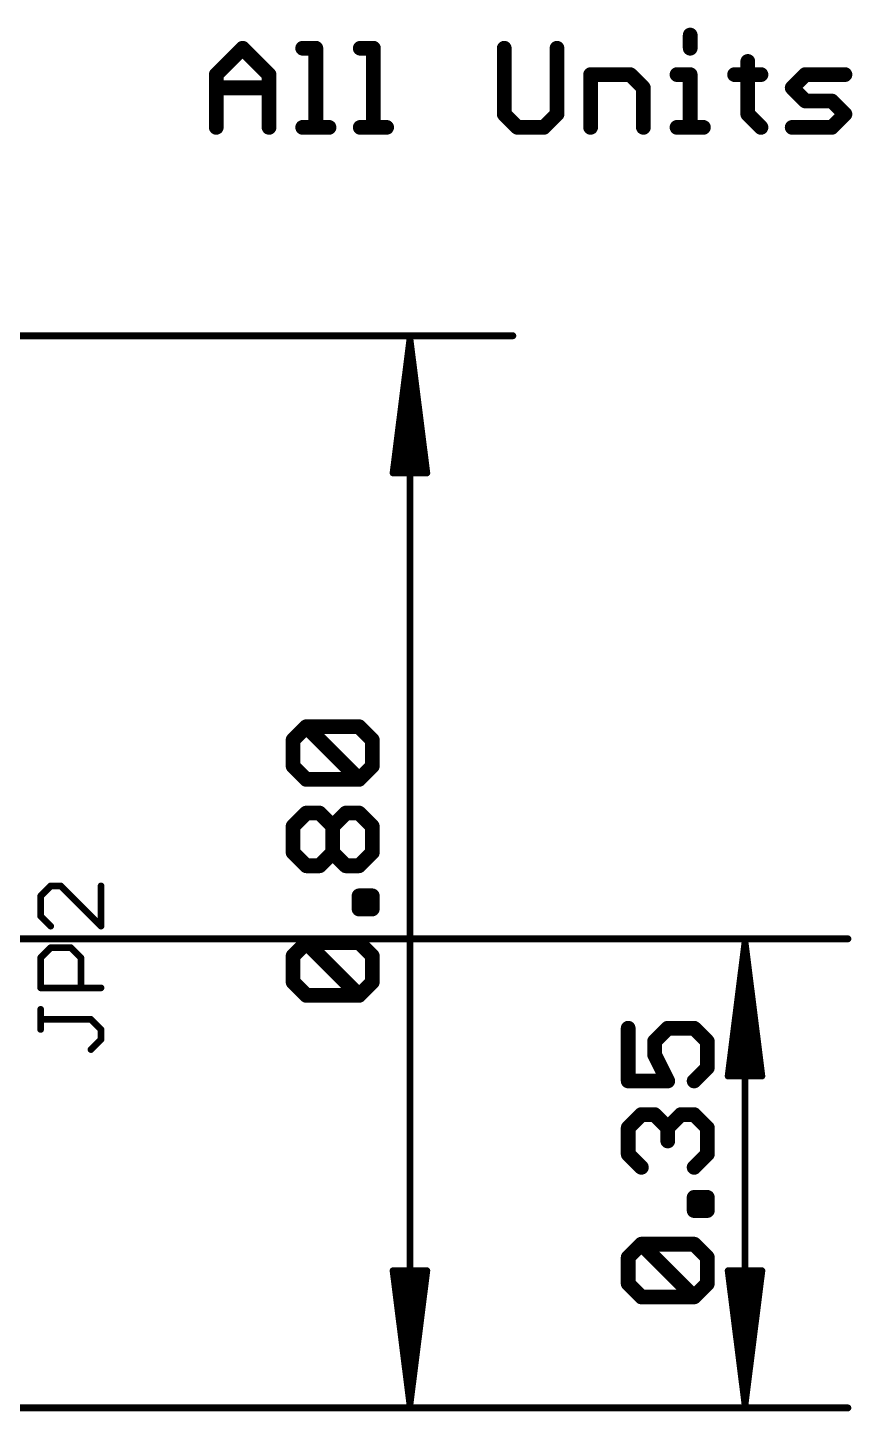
# Model space of a CAD drawing. Extents: x -33 to 74, y -15 to 28.
# Drawn here: x 20.7 to 36.32, y -0.07 to 26.16 of the extents above; entities that cross this region are included whole.
import ezdxf

# ---------------------------------------------------------------- set-up
doc = ezdxf.new("R2010")
doc.units = 0
doc.layers.add('25', color=253, linetype='CONTINUOUS')
doc.layers.add('47', color=253, linetype='CONTINUOUS')

msp = doc.modelspace()

# ---------------------------------------------------------------- linework, layer by layer
at = {"layer": '25', "const_width": 0.127}
for points in [[(21.132, 9.8929), (20.9413, 9.7023)], [(20.9413, 9.7023), (20.9413, 9.321)], [(21.3226, 9.8929), (21.132, 9.8929)], [(22.0853, 9.1303), (21.3226, 9.8929)], [(22.0853, 9.8929), (22.0853, 9.1303)], [(20.9413, 9.321), (21.132, 9.1303)], [(20.9413, 8.5329), (21.132, 8.7236)], [(21.132, 8.7236), (21.5133, 8.7236)], [(21.5133, 8.7236), (21.704, 8.5329)], [(20.9413, 7.9609), (20.9413, 8.5329)], [(21.704, 8.5329), (21.704, 7.9609)], [(22.0853, 7.9609), (20.9413, 7.9609)], [(20.9413, 7.1728), (20.9413, 7.5542)], [(21.8946, 7.3635), (20.9413, 7.3635)], [(22.0853, 7.1728), (21.8946, 7.3635)], [(22.0853, 6.9822), (22.0853, 7.1728)], [(21.8946, 6.7915), (22.0853, 6.9822)]]:
    msp.add_lwpolyline(points, dxfattribs=at)
at = {"layer": '25', "const_width": 0.0635}
for points in [[(20.9731, 9.7023, 1), (20.9096, 9.7023)], [(20.9189, 9.7247, 1), (20.9638, 9.6798)], [(21.132, 9.9247, 1), (21.132, 9.8612)], [(21.1544, 9.8705, 1), (21.1095, 9.9154)], [(21.3451, 9.9154, 1), (21.3002, 9.8705)], [(21.3226, 9.8612, 1), (21.3226, 9.9247)], [(22.117, 9.8929, 1), (22.0536, 9.8929)], [(20.9638, 9.3434, 1), (20.9189, 9.2985)], [(20.9096, 9.321, 1), (20.9731, 9.321)], [(21.1095, 9.1078, 1), (21.1544, 9.1527)], [(22.0628, 9.1078, 1), (22.1078, 9.1527)], [(22.0536, 9.1303, 1), (22.117, 9.1303)], [(21.132, 8.7553, 1), (21.132, 8.6918)], [(21.1544, 8.7011, 1), (21.1095, 8.746)], [(21.5358, 8.746, 1), (21.4909, 8.7011)], [(21.5133, 8.6918, 1), (21.5133, 8.7553)], [(20.9731, 8.5329, 1), (20.9096, 8.5329)], [(20.9189, 8.5553, 1), (20.9638, 8.5104)], [(21.7357, 8.5329, 1), (21.6722, 8.5329)], [(21.6815, 8.5104, 1), (21.7264, 8.5553)], [(20.9413, 7.9927, 1), (20.9413, 7.9292)], [(20.9096, 7.9609, 1), (20.9731, 7.9609)], [(21.6722, 7.9609, 1), (21.7357, 7.9609)], [(22.0853, 7.9292, 1), (22.0853, 7.9927)], [(20.9731, 7.5542, 1), (20.9096, 7.5542)], [(20.9413, 7.3952, 1), (20.9413, 7.3317)], [(21.9171, 7.3859, 1), (21.8722, 7.341)], [(21.8946, 7.3317, 1), (21.8946, 7.3952)], [(20.9096, 7.1728, 1), (20.9731, 7.1728)], [(22.117, 7.1728, 1), (22.0536, 7.1728)], [(22.0628, 7.1504, 1), (22.1078, 7.1953)], [(21.8722, 6.814, 1), (21.9171, 6.7691)], [(22.0536, 6.9822, 1), (22.117, 6.9822)], [(22.1078, 6.9597, 1), (22.0628, 7.0046)]]:
    msp.add_lwpolyline(points, format="xyb", dxfattribs=at)
at = {"layer": '47'}
for points, const_width in [([(33.321, 26.0196, 1), (33.1813, 26.0196)], 0.1397), ([(24.8191, 25.819, 1), (24.7203, 25.7202)], 0.1397), ([(24.8191, 25.7202, 1), (24.7203, 25.819)], 0.1397), ([(25.9069, 25.8394, 1), (25.9069, 25.6997)], 0.1397), ([(26.2267, 25.7696, 1), (26.087, 25.7696)], 0.1397), ([(26.1568, 25.6997, 1), (26.1568, 25.8394)], 0.1397), ([(26.9983, 25.8394, 1), (26.9983, 25.6997)], 0.1397), ([(27.3181, 25.7696, 1), (27.1784, 25.7696)], 0.1397), ([(27.2483, 25.6997, 1), (27.2483, 25.8394)], 0.1397), ([(29.7967, 25.7696, 1), (29.657, 25.7696)], 0.1397), ([(30.7967, 25.7696, 1), (30.657, 25.7696)], 0.1397), ([(33.1813, 25.7696, 1), (33.321, 25.7696)], 0.1397), ([(34.4125, 25.5196, 1), (34.2728, 25.5196)], 0.1397), ([(24.2203, 25.319, 1), (24.3191, 25.2202)], 0.1397), ([(24.3395, 25.2696, 1), (24.1999, 25.2696)], 0.1397), ([(25.3395, 25.2696, 1), (25.1998, 25.2696)], 0.1397), ([(25.2202, 25.2202, 1), (25.319, 25.319)], 0.1397), ([(31.4339, 25.2696, 1), (31.2942, 25.2696)], 0.1397), ([(31.364, 25.3395, 1), (31.364, 25.1998)], 0.1397), ([(32.1634, 25.319, 1), (32.0646, 25.2202)], 0.1397), ([(32.114, 25.1998, 1), (32.114, 25.3395)], 0.1397), ([(33.0012, 25.3395, 1), (33.0012, 25.1998)], 0.1397), ([(33.321, 25.2696, 1), (33.1813, 25.2696)], 0.1397), ([(33.2512, 25.1998, 1), (33.2512, 25.3395)], 0.1397), ([(34.0926, 25.3395, 1), (34.0926, 25.1998)], 0.1397), ([(34.5926, 25.1998, 1), (34.5926, 25.3395)], 0.1397), ([(35.4341, 25.3395, 1), (35.4341, 25.1998)], 0.1397), ([(35.4834, 25.2202, 1), (35.3847, 25.319)], 0.1397), ([(36.184, 25.1998, 1), (36.184, 25.3395)], 0.1397), ([(24.2697, 25.0895, 1), (24.2697, 24.9498)], 0.1397), ([(25.2696, 24.9498, 1), (25.2696, 25.0895)], 0.1397), ([(32.4338, 25.0196, 1), (32.2941, 25.0196)], 0.1397), ([(32.3146, 24.9702, 1), (32.4134, 25.069)], 0.1397), ([(35.2335, 25.069, 1), (35.1347, 24.9702)], 0.1397), ([(35.1347, 25.069, 1), (35.2335, 24.9702)], 0.1397), ([(29.7763, 24.5691, 1), (29.6775, 24.4703)], 0.1397), ([(30.7762, 24.4703, 1), (30.6774, 24.5691)], 0.1397), ([(34.392, 24.5691, 1), (34.2932, 24.4703)], 0.1397), ([(35.4341, 24.8395, 1), (35.4341, 24.6998)], 0.1397), ([(35.3847, 24.7203, 1), (35.4834, 24.8191)], 0.1397), ([(35.9834, 24.8191, 1), (35.8846, 24.7203)], 0.1397), ([(35.934, 24.6998, 1), (35.934, 24.8395)], 0.1397), ([(36.2334, 24.4703, 1), (36.1346, 24.5691)], 0.1397), ([(25.9069, 24.3395, 1), (25.9069, 24.1999)], 0.1397), ([(26.4068, 24.1999, 1), (26.4068, 24.3395)], 0.1397), ([(26.9983, 24.3395, 1), (26.9983, 24.1999)], 0.1397), ([(27.4983, 24.1999, 1), (27.4983, 24.3395)], 0.1397), ([(29.657, 24.5197, 1), (29.7967, 24.5197)], 0.1397), ([(29.9769, 24.3395, 1), (29.9769, 24.1999)], 0.1397), ([(29.9275, 24.2203, 1), (30.0263, 24.3191)], 0.1397), ([(30.4274, 24.3191, 1), (30.5262, 24.2203)], 0.1397), ([(30.4768, 24.1999, 1), (30.4768, 24.3395)], 0.1397), ([(30.657, 24.5197, 1), (30.7967, 24.5197)], 0.1397), ([(33.0012, 24.3395, 1), (33.0012, 24.1999)], 0.1397), ([(33.5012, 24.1999, 1), (33.5012, 24.3395)], 0.1397), ([(34.2728, 24.5197, 1), (34.4125, 24.5197)], 0.1397), ([(34.5432, 24.2203, 1), (34.642, 24.3191)], 0.1397), ([(35.1841, 24.3395, 1), (35.1841, 24.1999)], 0.1397), ([(35.8846, 24.3191, 1), (35.9834, 24.2203)], 0.1397), ([(35.934, 24.1999, 1), (35.934, 24.3395)], 0.1397), ([(36.1346, 24.4703, 1), (36.2334, 24.5691)], 0.1397), ([(24.1999, 24.2697, 1), (24.3395, 24.2697)], 0.1397), ([(25.1998, 24.2697, 1), (25.3395, 24.2697)], 0.1397), ([(26.087, 24.2697, 1), (26.2267, 24.2697)], 0.1397), ([(27.1784, 24.2697, 1), (27.3181, 24.2697)], 0.1397), ([(31.2942, 24.2697, 1), (31.4339, 24.2697)], 0.1397), ([(32.2941, 24.2697, 1), (32.4338, 24.2697)], 0.1397), ([(33.1813, 24.2697, 1), (33.321, 24.2697)], 0.1397), ([(27.9725, 20.255, 1), (27.9075, 20.255)], 0.065), ([(27.9722, 20.2591, 1), (27.9078, 20.2509)], 0.065), ([(27.9725, 20.2533, 1), (27.9075, 20.2567)], 0.065), ([(27.9725, 20.2567, 1), (27.9075, 20.2533)], 0.065), ([(27.9723, 20.2583, 1), (27.9077, 20.2517)], 0.065), ([(27.9723, 20.2517, 1), (27.9077, 20.2583)], 0.065), ([(27.9722, 20.2509, 1), (27.9078, 20.2591)], 0.065), ([(29.89, 20.2875, 1), (29.89, 20.3525)], 0.065), ([(27.5885, 17.7241, 1), (27.653, 17.7159)], 0.065), ([(27.6208, 17.7525, 1), (27.6208, 17.6875)], 0.065), ([(27.6477, 17.7233, 1), (27.7123, 17.7167)], 0.065), ([(27.7775, 17.7217, 1), (27.8425, 17.7183)], 0.065), ([(28.0375, 17.7183, 1), (28.1025, 17.7217)], 0.065), ([(28.1677, 17.7167, 1), (28.2323, 17.7233)], 0.065), ([(28.227, 17.7159, 1), (28.2915, 17.7241)], 0.065), ([(28.2592, 17.6875, 1), (28.2592, 17.7525)], 0.065), ([(25.9759, 12.981, 1), (25.9759, 12.8413)], 0.1397), ([(26.0253, 12.9605, 1), (25.9265, 12.8617)], 0.1397), ([(26.0253, 12.8617, 1), (25.9265, 12.9605)], 0.1397), ([(27.0252, 12.9605, 1), (26.9264, 12.8617)], 0.1397), ([(26.9758, 12.8413, 1), (26.9758, 12.981)], 0.1397), ([(25.7958, 12.6611, 1), (25.6561, 12.6611)], 0.1397), ([(25.6765, 12.7105, 1), (25.7753, 12.6117)], 0.1397), ([(27.2956, 12.6611, 1), (27.156, 12.6611)], 0.1397), ([(27.1764, 12.6117, 1), (27.2752, 12.7105)], 0.1397), ([(25.7753, 12.2106, 1), (25.6765, 12.1118)], 0.1397), ([(25.6561, 12.1612, 1), (25.7958, 12.1612)], 0.1397), ([(27.156, 12.1612, 1), (27.2956, 12.1612)], 0.1397), ([(27.2752, 12.1118, 1), (27.1764, 12.2106)], 0.1397), ([(25.9759, 11.9811, 1), (25.9759, 11.8414)], 0.1397), ([(25.9265, 11.8618, 1), (26.0253, 11.9606)], 0.1397), ([(26.9264, 11.9606, 1), (27.0252, 11.8618)], 0.1397), ([(26.9264, 11.8618, 1), (27.0252, 11.9606)], 0.1397), ([(26.9758, 11.8414, 1), (26.9758, 11.9811)], 0.1397), ([(25.9759, 11.3438, 1), (25.9759, 11.2041)], 0.1397), ([(26.0253, 11.2246, 1), (25.9265, 11.3234)], 0.1397), ([(26.2753, 11.3234, 1), (26.1765, 11.2246)], 0.1397), ([(26.2259, 11.2041, 1), (26.2259, 11.3438)], 0.1397), ([(26.7258, 11.3438, 1), (26.7258, 11.2041)], 0.1397), ([(26.7752, 11.2246, 1), (26.6764, 11.3234)], 0.1397), ([(27.0252, 11.3234, 1), (26.9264, 11.2246)], 0.1397), ([(26.9758, 11.2041, 1), (26.9758, 11.3438)], 0.1397), ([(25.7958, 11.024, 1), (25.6561, 11.024)], 0.1397), ([(25.6765, 11.0734, 1), (25.7753, 10.9746)], 0.1397), ([(26.5457, 11.024, 1), (26.406, 11.024)], 0.1397), ([(26.4265, 11.0734, 1), (26.5253, 10.9746)], 0.1397), ([(26.4265, 10.9746, 1), (26.5253, 11.0734)], 0.1397), ([(27.2956, 11.024, 1), (27.156, 11.024)], 0.1397), ([(27.1764, 10.9746, 1), (27.2752, 11.0734)], 0.1397), ([(25.7753, 10.5734, 1), (25.6765, 10.4746)], 0.1397), ([(25.6561, 10.524, 1), (25.7958, 10.524)], 0.1397), ([(26.406, 10.524, 1), (26.5457, 10.524)], 0.1397), ([(26.5253, 10.5734, 1), (26.4265, 10.4746)], 0.1397), ([(26.5253, 10.4746, 1), (26.4265, 10.5734)], 0.1397), ([(27.156, 10.524, 1), (27.2956, 10.524)], 0.1397), ([(27.2752, 10.4746, 1), (27.1764, 10.5734)], 0.1397), ([(25.9759, 10.3439, 1), (25.9759, 10.2042)], 0.1397), ([(25.9265, 10.2247, 1), (26.0253, 10.3234)], 0.1397), ([(26.1765, 10.3234, 1), (26.2753, 10.2247)], 0.1397), ([(26.2259, 10.2042, 1), (26.2259, 10.3439)], 0.1397), ([(26.7258, 10.3439, 1), (26.7258, 10.2042)], 0.1397), ([(26.6764, 10.2247, 1), (26.7752, 10.3234)], 0.1397), ([(26.9264, 10.3234, 1), (27.0252, 10.2247)], 0.1397), ([(26.9758, 10.2042, 1), (26.9758, 10.3439)], 0.1397), ([(27.0457, 9.7054, 1), (26.906, 9.7054)], 0.1397), ([(26.9758, 9.7753, 1), (26.9758, 9.6356)], 0.1397), ([(27.2956, 9.7054, 1), (27.156, 9.7054)], 0.1397), ([(27.2258, 9.6356, 1), (27.2258, 9.7753)], 0.1397), ([(26.9758, 9.5253, 1), (26.9758, 9.3856)], 0.1397), ([(26.906, 9.4555, 1), (27.0457, 9.4555)], 0.1397), ([(27.156, 9.4555, 1), (27.2956, 9.4555)], 0.1397), ([(27.2258, 9.3856, 1), (27.2258, 9.5253)], 0.1397), ([(25.9759, 8.8881, 1), (25.9759, 8.7484)], 0.1397), ([(26.0253, 8.8676, 1), (25.9265, 8.7688)], 0.1397), ([(26.0253, 8.7688, 1), (25.9265, 8.8676)], 0.1397), ([(27.0252, 8.8676, 1), (26.9264, 8.7688)], 0.1397), ([(26.9758, 8.7484, 1), (26.9758, 8.8881)], 0.1397), ([(36.24, 8.8575, 1), (36.24, 8.9225)], 0.065), ([(25.7958, 8.5683, 1), (25.6561, 8.5683)], 0.1397), ([(25.6765, 8.6176, 1), (25.7753, 8.5189)], 0.1397), ([(27.2956, 8.5683, 1), (27.156, 8.5683)], 0.1397), ([(27.1764, 8.5189, 1), (27.2752, 8.6176)], 0.1397), ([(34.3225, 8.825, 1), (34.2575, 8.825)], 0.065), ([(34.3222, 8.8291, 1), (34.2578, 8.8209)], 0.065), ([(34.3225, 8.8233, 1), (34.2575, 8.8267)], 0.065), ([(34.3225, 8.8267, 1), (34.2575, 8.8233)], 0.065), ([(34.3223, 8.8283, 1), (34.2577, 8.8217)], 0.065), ([(34.3223, 8.8217, 1), (34.2577, 8.8283)], 0.065), ([(34.3222, 8.8209, 1), (34.2578, 8.8291)], 0.065), ([(25.7753, 8.1177, 1), (25.6765, 8.0189)], 0.1397), ([(25.6561, 8.0683, 1), (25.7958, 8.0683)], 0.1397), ([(27.156, 8.0683, 1), (27.2956, 8.0683)], 0.1397), ([(27.2752, 8.0189, 1), (27.1764, 8.1177)], 0.1397), ([(25.9759, 7.8882, 1), (25.9759, 7.7485)], 0.1397), ([(25.9265, 7.7689, 1), (26.0253, 7.8677)], 0.1397), ([(26.9264, 7.8677, 1), (27.0252, 7.7689)], 0.1397), ([(26.9264, 7.7689, 1), (27.0252, 7.8677)], 0.1397), ([(26.9758, 7.7485, 1), (26.9758, 7.8882)], 0.1397), ([(32.1458, 7.1961, 1), (32.0061, 7.1961)], 0.1397), ([(32.6457, 6.9461, 1), (32.506, 6.9461)], 0.1397), ([(32.8259, 7.266, 1), (32.8259, 7.1263)], 0.1397), ([(32.8753, 7.1467, 1), (32.7765, 7.2455)], 0.1397), ([(33.3752, 7.2455, 1), (33.2764, 7.1467)], 0.1397), ([(33.3258, 7.1263, 1), (33.3258, 7.266)], 0.1397), ([(33.6457, 6.9461, 1), (33.5059, 6.9461)], 0.1397), ([(32.5265, 6.9955, 1), (32.6253, 6.8967)], 0.1397), ([(32.6384, 6.7274, 1), (32.5134, 6.6649)], 0.1397), ([(33.5264, 6.8967, 1), (33.6252, 6.9955)], 0.1397), ([(32.506, 6.6962, 1), (32.6457, 6.6962)], 0.1397), ([(33.6252, 6.3968, 1), (33.5264, 6.4956)], 0.1397), ([(32.0759, 6.266, 1), (32.0759, 6.1264)], 0.1397), ([(32.7634, 6.165, 1), (32.8883, 6.2274)], 0.1397), ([(32.8259, 6.1264, 1), (32.8259, 6.266)], 0.1397), ([(33.2764, 6.2456, 1), (33.3752, 6.1468)], 0.1397), ([(33.5059, 6.4462, 1), (33.6457, 6.4462)], 0.1397), ([(33.9385, 6.2941, 1), (34.003, 6.2859)], 0.065), ([(33.9708, 6.3225, 1), (33.9708, 6.2575)], 0.065), ([(33.9977, 6.2933, 1), (34.0623, 6.2867)], 0.065), ([(34.1275, 6.2917, 1), (34.1925, 6.2883)], 0.065), ([(34.3875, 6.2883, 1), (34.4525, 6.2917)], 0.065), ([(34.5177, 6.2867, 1), (34.5823, 6.2933)], 0.065), ([(34.577, 6.2859, 1), (34.6415, 6.2941)], 0.065), ([(34.6092, 6.2575, 1), (34.6092, 6.3225)], 0.065), ([(32.0061, 6.1962, 1), (32.1458, 6.1962)], 0.1397), ([(32.3259, 5.6288, 1), (32.3259, 5.4891)], 0.1397), ([(32.3753, 5.5096, 1), (32.2765, 5.6084)], 0.1397), ([(32.6253, 5.6084, 1), (32.5265, 5.5096)], 0.1397), ([(32.5759, 5.4891, 1), (32.5759, 5.6288)], 0.1397), ([(33.0758, 5.6288, 1), (33.0758, 5.4891)], 0.1397), ([(33.1252, 5.5096, 1), (33.0264, 5.6084)], 0.1397), ([(33.3752, 5.6084, 1), (33.2764, 5.5096)], 0.1397), ([(33.3258, 5.4891, 1), (33.3258, 5.6288)], 0.1397), ([(32.0265, 5.3584, 1), (32.1253, 5.2596)], 0.1397), ([(32.1458, 5.309, 1), (32.0061, 5.309)], 0.1397), ([(32.8957, 5.309, 1), (32.756, 5.309)], 0.1397), ([(32.7765, 5.3584, 1), (32.8753, 5.2596)], 0.1397), ([(32.7765, 5.2596, 1), (32.8753, 5.3584)], 0.1397), ([(33.6457, 5.309, 1), (33.5059, 5.309)], 0.1397), ([(33.5264, 5.2596, 1), (33.6252, 5.3584)], 0.1397), ([(32.756, 5.059, 1), (32.8957, 5.059)], 0.1397), ([(32.1253, 4.8584, 1), (32.0265, 4.7596)], 0.1397), ([(32.0061, 4.809, 1), (32.1458, 4.809)], 0.1397), ([(33.5059, 4.809, 1), (33.6457, 4.809)], 0.1397), ([(33.6252, 4.7596, 1), (33.5264, 4.8584)], 0.1397), ([(32.2765, 4.5097, 1), (32.3753, 4.6084)], 0.1397), ([(33.2764, 4.6084, 1), (33.3752, 4.5097)], 0.1397), ([(33.3957, 3.9904, 1), (33.256, 3.9904)], 0.1397), ([(33.3258, 4.0603, 1), (33.3258, 3.9206)], 0.1397), ([(33.6457, 3.9904, 1), (33.5059, 3.9904)], 0.1397), ([(33.5758, 3.9206, 1), (33.5758, 4.0603)], 0.1397), ([(33.3258, 3.8103, 1), (33.3258, 3.6706)], 0.1397), ([(33.256, 3.7405, 1), (33.3957, 3.7405)], 0.1397), ([(33.5059, 3.7405, 1), (33.6457, 3.7405)], 0.1397), ([(33.5758, 3.6706, 1), (33.5758, 3.8103)], 0.1397), ([(32.3259, 3.1731, 1), (32.3259, 3.0334)], 0.1397), ([(32.3753, 3.1526, 1), (32.2765, 3.0538)], 0.1397), ([(32.3753, 3.0538, 1), (32.2765, 3.1526)], 0.1397), ([(33.3752, 3.1526, 1), (33.2764, 3.0538)], 0.1397), ([(33.3258, 3.0334, 1), (33.3258, 3.1731)], 0.1397), ([(32.0265, 2.9026, 1), (32.1253, 2.8039)], 0.1397), ([(32.1458, 2.8533, 1), (32.0061, 2.8533)], 0.1397), ([(33.6457, 2.8533, 1), (33.5059, 2.8533)], 0.1397), ([(33.5264, 2.8039, 1), (33.6252, 2.9026)], 0.1397), ([(27.653, 2.6041, 1), (27.5885, 2.5959)], 0.065), ([(27.6208, 2.6325, 1), (27.6208, 2.5675)], 0.065), ([(27.7123, 2.6033, 1), (27.6477, 2.5967)], 0.065), ([(27.8425, 2.6017, 1), (27.7775, 2.5983)], 0.065), ([(28.1025, 2.5983, 1), (28.0375, 2.6017)], 0.065), ([(28.2323, 2.5967, 1), (28.1677, 2.6033)], 0.065), ([(28.2915, 2.5959, 1), (28.227, 2.6041)], 0.065), ([(28.2592, 2.5675, 1), (28.2592, 2.6325)], 0.065), ([(34.003, 2.6041, 1), (33.9385, 2.5959)], 0.065), ([(33.9708, 2.6325, 1), (33.9708, 2.5675)], 0.065), ([(34.0623, 2.6033, 1), (33.9977, 2.5967)], 0.065), ([(34.1925, 2.6017, 1), (34.1275, 2.5983)], 0.065), ([(34.4525, 2.5983, 1), (34.3875, 2.6017)], 0.065), ([(34.5823, 2.5967, 1), (34.5177, 2.6033)], 0.065), ([(34.6415, 2.5959, 1), (34.577, 2.6041)], 0.065), ([(34.6092, 2.5675, 1), (34.6092, 2.6325)], 0.065), ([(32.1253, 2.4027, 1), (32.0265, 2.3039)], 0.1397), ([(32.0061, 2.3533, 1), (32.1458, 2.3533)], 0.1397), ([(33.5059, 2.3533, 1), (33.6457, 2.3533)], 0.1397), ([(33.6252, 2.3039, 1), (33.5264, 2.4027)], 0.1397), ([(32.3259, 2.1732, 1), (32.3259, 2.0335)], 0.1397), ([(32.2765, 2.0539, 1), (32.3753, 2.1527)], 0.1397), ([(33.2764, 2.1527, 1), (33.3752, 2.0539)], 0.1397), ([(33.2764, 2.0539, 1), (33.3752, 2.1527)], 0.1397), ([(33.3258, 2.0335, 1), (33.3258, 2.1732)], 0.1397), ([(27.9078, 0.0691, 1), (27.9722, 0.0609)], 0.065), ([(27.9077, 0.0683, 1), (27.9723, 0.0617)], 0.065), ([(27.9075, 0.0633, 1), (27.9725, 0.0667)], 0.065), ([(27.9075, 0.0667, 1), (27.9725, 0.0633)], 0.065), ([(27.9075, 0.065, 1), (27.9725, 0.065)], 0.065), ([(27.9077, 0.0617, 1), (27.9723, 0.0683)], 0.065), ([(27.9078, 0.0609, 1), (27.9722, 0.0691)], 0.065), ([(29.89, -0.0325, 1), (29.89, 0.0325)], 0.065), ([(34.2578, 0.0691, 1), (34.3222, 0.0609)], 0.065), ([(34.2577, 0.0683, 1), (34.3223, 0.0617)], 0.065), ([(34.2575, 0.0633, 1), (34.3225, 0.0667)], 0.065), ([(34.2575, 0.0667, 1), (34.3225, 0.0633)], 0.065), ([(34.2575, 0.065, 1), (34.3225, 0.065)], 0.065), ([(34.2577, 0.0617, 1), (34.3223, 0.0683)], 0.065), ([(34.2578, 0.0609, 1), (34.3222, 0.0691)], 0.065), ([(36.24, -0.0325, 1), (36.24, 0.0325)], 0.065)]:
    msp.add_lwpolyline(points, format="xyb", dxfattribs=dict(at, const_width=const_width))
for points, const_width in [([(33.2512, 26.0196), (33.2512, 25.7696)], 0.2794), ([(24.2697, 25.2696), (24.7697, 25.7696)], 0.2794), ([(24.7697, 25.7696), (25.2696, 25.2696)], 0.2794), ([(25.9069, 25.7696), (26.1568, 25.7696)], 0.2794), ([(26.1568, 25.7696), (26.1568, 24.2697)], 0.2794), ([(26.9983, 25.7696), (27.2483, 25.7696)], 0.2794), ([(27.2483, 25.7696), (27.2483, 24.2697)], 0.2794), ([(29.7269, 25.7696), (29.7269, 24.5197)], 0.2794), ([(30.7268, 24.5197), (30.7268, 25.7696)], 0.2794), ([(34.3426, 25.5196), (34.3426, 24.5197)], 0.2794), ([(24.2697, 24.2697), (24.2697, 25.2696)], 0.2794), ([(25.2696, 25.2696), (25.2696, 24.2697)], 0.2794), ([(31.364, 24.2697), (31.364, 25.2696)], 0.2794), ([(31.364, 25.2696), (32.114, 25.2696)], 0.2794), ([(32.114, 25.2696), (32.364, 25.0196)], 0.2794), ([(33.0012, 25.2696), (33.2512, 25.2696)], 0.2794), ([(33.2512, 25.2696), (33.2512, 24.2697)], 0.2794), ([(34.0926, 25.2696), (34.5926, 25.2696)], 0.2794), ([(35.1841, 25.0196), (35.4341, 25.2696)], 0.2794), ([(35.4341, 25.2696), (36.184, 25.2696)], 0.2794), ([(24.2697, 25.0196), (25.2696, 25.0196)], 0.2794), ([(32.364, 25.0196), (32.364, 24.2697)], 0.2794), ([(35.4341, 24.7697), (35.1841, 25.0196)], 0.2794), ([(29.7269, 24.5197), (29.9769, 24.2697)], 0.2794), ([(30.4768, 24.2697), (30.7268, 24.5197)], 0.2794), ([(34.3426, 24.5197), (34.5926, 24.2697)], 0.2794), ([(35.934, 24.7697), (35.4341, 24.7697)], 0.2794), ([(36.184, 24.5197), (35.934, 24.7697)], 0.2794), ([(35.934, 24.2697), (36.184, 24.5197)], 0.2794), ([(25.9069, 24.2697), (26.4068, 24.2697)], 0.2794), ([(26.9983, 24.2697), (27.4983, 24.2697)], 0.2794), ([(29.9769, 24.2697), (30.4768, 24.2697)], 0.2794), ([(33.0012, 24.2697), (33.5012, 24.2697)], 0.2794), ([(35.1841, 24.2697), (35.934, 24.2697)], 0.2794), ([(20.32, 20.32), (29.89, 20.32)], 0.13), ([(27.94, 20.255), (27.6208, 17.72)], 0.13), ([(27.94, 20.255), (27.68, 17.72)], 0.13), ([(27.94, 20.255), (27.81, 17.72)], 0.13), ([(27.94, 0.065), (27.94, 20.255)], 0.13), ([(28.2592, 17.72), (27.94, 20.255)], 0.13), ([(28.07, 17.72), (27.94, 20.255)], 0.13), ([(28.2, 17.72), (27.94, 20.255)], 0.13), ([(27.6208, 17.72), (28.2592, 17.72)], 0.13), ([(25.7259, 12.6611), (25.9759, 12.9111)], 0.2794), ([(25.9759, 12.9111), (26.9758, 12.9111)], 0.2794), ([(26.9758, 11.9112), (25.9759, 12.9111)], 0.2794), ([(26.9758, 12.9111), (27.2258, 12.6611)], 0.2794), ([(25.7259, 12.1612), (25.7259, 12.6611)], 0.2794), ([(27.2258, 12.6611), (27.2258, 12.1612)], 0.2794), ([(25.9759, 11.9112), (25.7259, 12.1612)], 0.2794), ([(27.2258, 12.1612), (26.9758, 11.9112)], 0.2794), ([(26.9758, 11.9112), (25.9759, 11.9112)], 0.2794), ([(25.7259, 11.024), (25.9759, 11.274)], 0.2794), ([(25.9759, 11.274), (26.2259, 11.274)], 0.2794), ([(26.2259, 11.274), (26.4759, 11.024)], 0.2794), ([(26.4759, 11.024), (26.7258, 11.274)], 0.2794), ([(26.7258, 11.274), (26.9758, 11.274)], 0.2794), ([(26.9758, 11.274), (27.2258, 11.024)], 0.2794), ([(25.7259, 10.524), (25.7259, 11.024)], 0.2794), ([(26.4759, 10.524), (26.4759, 11.024)], 0.2794), ([(27.2258, 11.024), (27.2258, 10.524)], 0.2794), ([(25.9759, 10.274), (25.7259, 10.524)], 0.2794), ([(26.4759, 10.524), (26.2259, 10.274)], 0.2794), ([(26.7258, 10.274), (26.4759, 10.524)], 0.2794), ([(27.2258, 10.524), (26.9758, 10.274)], 0.2794), ([(26.2259, 10.274), (25.9759, 10.274)], 0.2794), ([(26.9758, 10.274), (26.7258, 10.274)], 0.2794), ([(26.9758, 9.4555), (26.9758, 9.7054)], 0.2794), ([(26.9758, 9.7054), (27.2258, 9.7054)], 0.2794), ([(27.2258, 9.7054), (27.2258, 9.4555)], 0.2794), ([(27.2258, 9.4555), (26.9758, 9.4555)], 0.2794), ([(19.05, 8.89), (36.24, 8.89)], 0.13), ([(25.7259, 8.5683), (25.9759, 8.8182)], 0.2794), ([(25.9759, 8.8182), (26.9758, 8.8182)], 0.2794), ([(26.9758, 7.8183), (25.9759, 8.8182)], 0.2794), ([(26.9758, 8.8182), (27.2258, 8.5683)], 0.2794), ([(25.7259, 8.0683), (25.7259, 8.5683)], 0.2794), ([(27.2258, 8.5683), (27.2258, 8.0683)], 0.2794), ([(34.29, 8.825), (33.9708, 6.29)], 0.13), ([(34.29, 8.825), (34.03, 6.29)], 0.13), ([(34.29, 8.825), (34.16, 6.29)], 0.13), ([(34.29, 8.825), (34.29, 0.065)], 0.13), ([(34.6092, 6.29), (34.29, 8.825)], 0.13), ([(34.42, 6.29), (34.29, 8.825)], 0.13), ([(34.55, 6.29), (34.29, 8.825)], 0.13), ([(25.9759, 7.8183), (25.7259, 8.0683)], 0.2794), ([(27.2258, 8.0683), (26.9758, 7.8183)], 0.2794), ([(26.9758, 7.8183), (25.9759, 7.8183)], 0.2794), ([(32.0759, 7.1961), (32.0759, 6.1962)], 0.2794), ([(32.5759, 6.9461), (32.8259, 7.1961)], 0.2794), ([(32.5759, 6.6962), (32.5759, 6.9461)], 0.2794), ([(32.8259, 7.1961), (33.3258, 7.1961)], 0.2794), ([(33.3258, 7.1961), (33.5758, 6.9461)], 0.2794), ([(33.5758, 6.9461), (33.5758, 6.4462)], 0.2794), ([(32.8259, 6.1962), (32.5759, 6.6962)], 0.2794), ([(33.5758, 6.4462), (33.3258, 6.1962)], 0.2794), ([(32.0759, 6.1962), (32.8259, 6.1962)], 0.2794), ([(33.9708, 6.29), (34.6092, 6.29)], 0.13), ([(32.0759, 5.309), (32.3259, 5.559)], 0.2794), ([(32.3259, 5.559), (32.5759, 5.559)], 0.2794), ([(32.5759, 5.559), (32.8259, 5.309)], 0.2794), ([(32.8259, 5.309), (33.0758, 5.559)], 0.2794), ([(33.0758, 5.559), (33.3258, 5.559)], 0.2794), ([(33.3258, 5.559), (33.5758, 5.309)], 0.2794), ([(32.0759, 4.809), (32.0759, 5.309)], 0.2794), ([(32.8259, 5.309), (32.8259, 5.059)], 0.2794), ([(33.5758, 5.309), (33.5758, 4.809)], 0.2794), ([(32.3259, 4.559), (32.0759, 4.809)], 0.2794), ([(33.5758, 4.809), (33.3258, 4.559)], 0.2794), ([(33.3258, 3.7405), (33.3258, 3.9904)], 0.2794), ([(33.3258, 3.9904), (33.5758, 3.9904)], 0.2794), ([(33.5758, 3.9904), (33.5758, 3.7405)], 0.2794), ([(33.5758, 3.7405), (33.3258, 3.7405)], 0.2794), ([(32.0759, 2.8533), (32.3259, 3.1032)], 0.2794), ([(32.3259, 3.1032), (33.3258, 3.1032)], 0.2794), ([(33.3258, 2.1033), (32.3259, 3.1032)], 0.2794), ([(33.3258, 3.1032), (33.5758, 2.8533)], 0.2794), ([(32.0759, 2.3533), (32.0759, 2.8533)], 0.2794), ([(33.5758, 2.8533), (33.5758, 2.3533)], 0.2794), ([(27.94, 0.065), (27.6208, 2.6)], 0.13), ([(27.6208, 2.6), (28.2592, 2.6)], 0.13), ([(27.94, 0.065), (27.68, 2.6)], 0.13), ([(27.94, 0.065), (27.81, 2.6)], 0.13), ([(28.2592, 2.6), (27.94, 0.065)], 0.13), ([(28.07, 2.6), (27.94, 0.065)], 0.13), ([(28.2, 2.6), (27.94, 0.065)], 0.13), ([(34.29, 0.065), (33.9708, 2.6)], 0.13), ([(33.9708, 2.6), (34.6092, 2.6)], 0.13), ([(34.29, 0.065), (34.03, 2.6)], 0.13), ([(34.29, 0.065), (34.16, 2.6)], 0.13), ([(34.6092, 2.6), (34.29, 0.065)], 0.13), ([(34.42, 2.6), (34.29, 0.065)], 0.13), ([(34.55, 2.6), (34.29, 0.065)], 0.13), ([(32.3259, 2.1033), (32.0759, 2.3533)], 0.2794), ([(33.5758, 2.3533), (33.3258, 2.1033)], 0.2794), ([(33.3258, 2.1033), (32.3259, 2.1033)], 0.2794), ([(19.05, 0), (36.24, 0)], 0.13), ([(20.32, 0), (29.89, 0)], 0.13)]:
    msp.add_lwpolyline(points, dxfattribs=dict(at, const_width=const_width))

doc.saveas('drawing.dxf')
